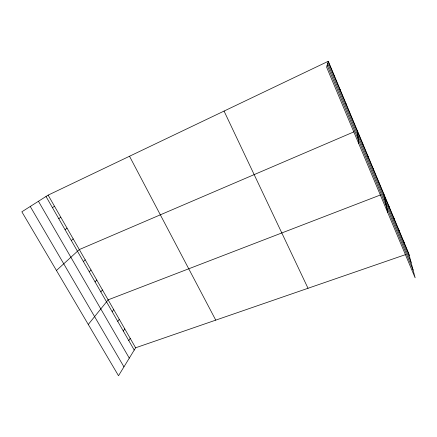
<?xml version="1.0" encoding="UTF-8"?>
<svg xmlns="http://www.w3.org/2000/svg" width="437" height="437" viewBox="0 0 437 437"><rect width="100%" height="100%" fill="white"/><g stroke="black" fill="none" stroke-linecap="round" stroke-linejoin="round"><path stroke-width="0.66" d="M340.057 90.137L340.09 89.438M334.152 76.022L334.234 75.437M328.302 61.267L326.592 67.129L415.15 277.828L408.748 253.504L328.302 61.267L48.13 195.131L21.85 211.803L118.509 375.733L135.612 347.797L405.591 254.591M128.789 340.598L130.221 338.385M123.3 331.044L124.774 328.886M117.761 321.397L119.279 319.294M112.172 311.663L113.729 309.614M88.274 324.456L108.13 299.842L380.671 194.88M100.827 291.911L102.477 289.977M95.069 281.892L96.774 280.019M89.263 271.776L91.011 269.962M83.396 261.561L85.193 259.807M56.449 270.481L79.316 249.56L354.15 131.755M71.307 240.514L73.203 238.892M65.08 229.671L67.03 228.119M58.787 218.719L60.792 217.233M52.429 207.657L54.494 206.237M30.246 206.477L123.95 366.845M38.451 201.271L129.286 358.127M48.13 195.131L135.612 347.797M46.011 196.475L134.225 350.064M129.51 156.244L215.752 320.13M224.055 111.074L308.019 288.278M327.679 63.403L411.097 262.413M327.149 65.233L413.091 270.011M328.171 61.732L409.261 255.448M403.854 241.808L404.334 243.671M398.91 229.982L399.347 231.757M393.901 218.025L394.305 219.718M388.843 205.931L389.203 207.537M383.724 193.7L387.772 212.693M378.551 181.333L378.83 182.759M373.313 168.824L373.559 170.151M368.02 156.173L368.216 157.402M362.666 143.374L362.819 144.505M357.248 130.428L358.64 143.369M351.599 116.93L351.659 117.848M345.88 103.269L345.896 104.077"/></g></svg>
